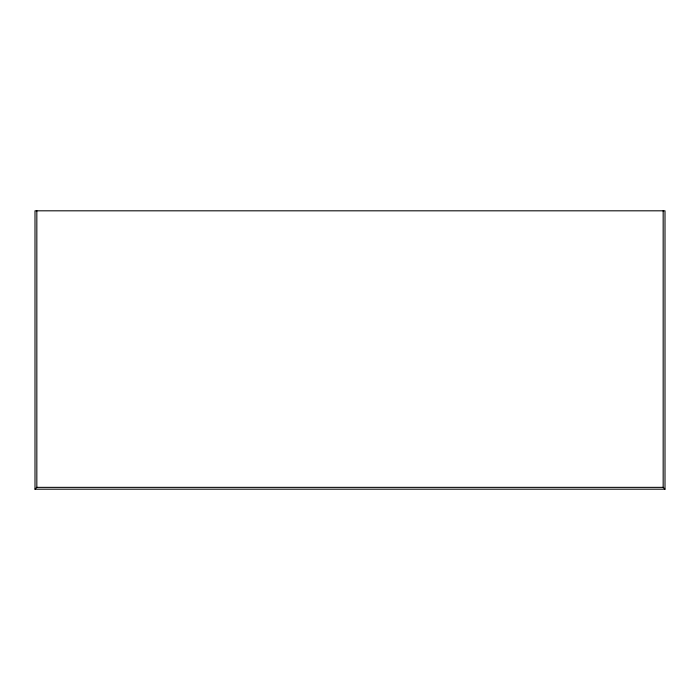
<?xml version="1.0" encoding="UTF-8"?>
<svg xmlns="http://www.w3.org/2000/svg" width="700" height="700" viewBox="0 0 700 700"><rect width="100%" height="100%" fill="white"/><g stroke="black" fill="none" stroke-linecap="round" stroke-linejoin="round"><path stroke-width="1.05" d="M35 489.186L36.829 487.358L663.171 487.358L665 489.186L665 210.814L35 210.814L35 489.186L665 489.186M663.171 210.814L663.171 487.358M36.829 210.814L36.829 487.358"/></g></svg>
